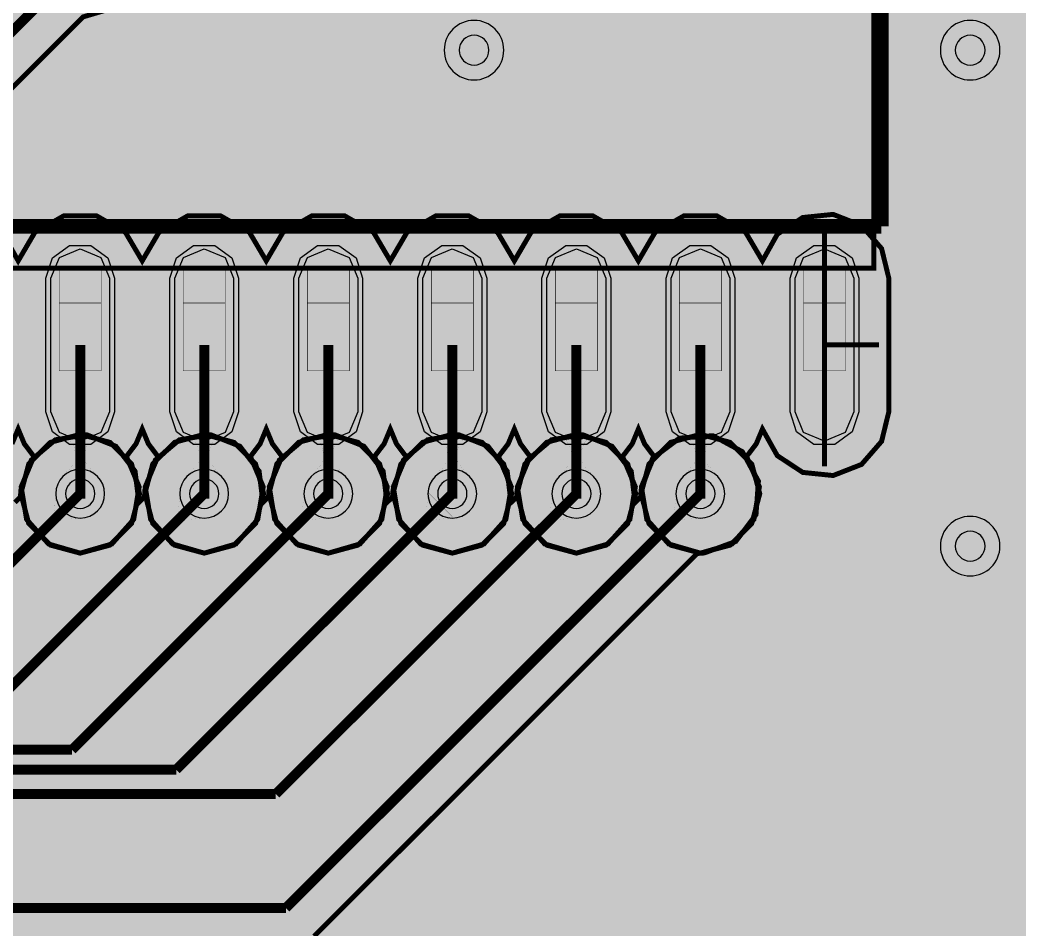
# Model space of a CAD drawing. Header units: millimetres. Extents: x 0 to 100, y -100 to 0.
# Drawn here: x 66.78 to 77.01, y -90.59 to -81.28 of the extents above; entities that cross this region are included whole.
import ezdxf

# ---------------------------------------------------------------- set-up
doc = ezdxf.new("R2010")
doc.units = ezdxf.units.MM
doc.header["$MEASUREMENT"] = 0
for name, color, linetype, true_color in [('Bottom-Layer', 7, 'Continuous', 0x0000ff), ('Component-Shape-Layer', 7, 'Continuous', 0x00cccc), ('Hole-Layer', 7, 'Continuous', 0x222222), ('Inner1', 7, 'Continuous', 0x999966), ('Inner2', 7, 'Continuous', 0x008000), ('Multi-Layer', 7, 'Continuous', 0xc0c0c0), ('Pin-Floating-Layer', 7, 'Continuous', 0xff99ff), ('Pin-Soldering-Layer', 7, 'Continuous', 0xcc9999), ('Top-Layer', 7, 'Continuous', 0xff0000), ('Top-Paste-Mask-Layer', 7, 'Continuous', 0x808080), ('Top-Silkscreen-Layer', 7, 'Continuous', 0xffcc00), ('Top-Solder-Mask-Layer', 7, 'Continuous', 0x800080)]:
    doc.layers.add(name, color=color, linetype=linetype, true_color=true_color)

msp = doc.modelspace()

# ---------------------------------------------------------------- hatches: boundary and pattern name
at = {"layer": 'Bottom-Layer'}
for points in [[(99.642, -0.358), (99.642, -99.642), (0.358, -99.642), (0.358, -0.358)], [(66.785, -86.128), (66.866, -86.433), (67.089, -86.655), (67.393, -86.737), (67.697, -86.655), (67.919, -86.433), (68.001, -86.128), (67.919, -85.824), (67.697, -85.602), (67.393, -85.52), (67.089, -85.602), (66.866, -85.824)], [(68.055, -86.128), (68.136, -86.433), (68.359, -86.655), (68.663, -86.737), (68.967, -86.655), (69.189, -86.433), (69.271, -86.128), (69.189, -85.824), (68.967, -85.602), (68.663, -85.52), (68.359, -85.602), (68.136, -85.824)], [(69.325, -86.128), (69.406, -86.433), (69.629, -86.655), (69.933, -86.737), (70.237, -86.655), (70.459, -86.433), (70.541, -86.128), (70.459, -85.824), (70.237, -85.602), (69.933, -85.52), (69.629, -85.602), (69.406, -85.824)], [(70.595, -86.128), (70.676, -86.433), (70.899, -86.655), (71.203, -86.737), (71.507, -86.655), (71.729, -86.433), (71.811, -86.128), (71.729, -85.824), (71.507, -85.602), (71.203, -85.52), (70.899, -85.602), (70.676, -85.824)], [(71.865, -86.128), (71.946, -86.433), (72.169, -86.655), (72.473, -86.737), (72.777, -86.655), (72.999, -86.433), (73.081, -86.128), (72.999, -85.824), (72.777, -85.602), (72.473, -85.52), (72.169, -85.602), (71.946, -85.824)], [(73.135, -86.128), (73.216, -86.433), (73.439, -86.655), (73.743, -86.737), (74.047, -86.655), (74.269, -86.433), (74.351, -86.128), (74.269, -85.824), (74.047, -85.602), (73.743, -85.52), (73.439, -85.602), (73.216, -85.824)]]:
    msp.add_hatch(color=256, dxfattribs=at).paths.add_polyline_path(points)
at = {"layer": 'Inner1'}
for points in [[(99.642, -0.358), (99.642, -99.642), (0.358, -99.642), (0.358, -0.358)], [(47.491, -85.769), (47.237, -85.724), (47.006, -85.839), (43.108, -89.738), (42.923, -89.745), (42.745, -89.796), (51.413, -81.128), (51.49, -81.089), (51.556, -81.035), (51.601, -80.991), (52.042, -80.991), (52.299, -81.19), (52.62, -81.242), (52.927, -81.136), (53.147, -80.897), (53.227, -80.582), (53.147, -80.266), (52.927, -80.027), (52.62, -79.921), (52.299, -79.974), (52.042, -80.173), (51.431, -80.173), (51.275, -80.204), (51.142, -80.292), (51.12, -80.314), (51.044, -80.353), (50.978, -80.407), (44.48, -86.905), (44.49, -86.852), (44.494, -86.799), (44.494, -86.585), (44.542, -86.529), (44.686, -86.218), (44.639, -85.877), (44.414, -85.617), (44.085, -85.52), (43.755, -85.617), (43.531, -85.877), (43.483, -86.218), (43.627, -86.529), (43.676, -86.585), (43.676, -86.63), (40.568, -89.738), (40.512, -89.735), (40.456, -89.736), (43.104, -87.088), (43.193, -86.956), (43.224, -86.799), (43.224, -86.585), (43.272, -86.529), (43.416, -86.218), (43.369, -85.877), (43.144, -85.617), (42.815, -85.52), (42.485, -85.617), (42.261, -85.877), (42.213, -86.218), (42.357, -86.529), (42.406, -86.585), (42.406, -86.63), (39.298, -89.738), (38.982, -89.778), (38.71, -89.943), (38.529, -90.205), (38.47, -90.518), (38.544, -90.828), (29.453, -90.828), (25.356, -86.73), (25.656, -86.699), (25.904, -86.528), (26.04, -86.259), (26.029, -85.958), (25.876, -85.698), (25.616, -85.545), (25.315, -85.535), (25.046, -85.67), (24.875, -85.919), (24.844, -86.218), (24.788, -86.162), (24.782, -86.089), (24.676, -85.784), (24.429, -85.576), (24.111, -85.524), (23.81, -85.642), (23.613, -85.898), (23.574, -86.218), (23.518, -86.162), (23.512, -86.089), (23.406, -85.784), (23.159, -85.576), (22.841, -85.524), (22.54, -85.642), (22.343, -85.898), (22.304, -86.218), (22.248, -86.162), (22.242, -86.089), (22.165, -85.83), (21.984, -85.63), (21.734, -85.528), (21.464, -85.545), (21.228, -85.677), (21.073, -85.898), (20.909, -85.733), (20.909, -83.157), (22.826, -81.24), (23.148, -81.199), (23.412, -81.009), (23.555, -80.717), (23.541, -80.392), (23.375, -80.113), (23.095, -79.946), (22.77, -79.932), (22.478, -80.075), (22.288, -80.339), (22.247, -80.662), (20.211, -82.698), (20.122, -82.831), (20.091, -82.987), (20.091, -85.93), (20.151, -86.142), (20.312, -86.293), (27.526, -93.507), (27.659, -93.596), (27.815, -93.627), (44.111, -93.627), (44.267, -93.596), (44.4, -93.507), (44.677, -93.23), (44.748, -93.24), (44.794, -93.248), (45.094, -93.25), (45.372, -93.137), (45.585, -92.925), (45.86, -93.174), (46.22, -93.264), (46.579, -93.174), (46.855, -92.925), (47.13, -93.174), (47.49, -93.264), (47.849, -93.174), (48.125, -92.925), (48.4, -93.174), (48.76, -93.264), (49.119, -93.174), (49.395, -92.925), (49.67, -93.174), (50.03, -93.264), (50.389, -93.174), (50.665, -92.925), (50.94, -93.174), (51.3, -93.264), (51.659, -93.174), (51.935, -92.925), (52.21, -93.174), (52.57, -93.264), (52.929, -93.174), (53.205, -92.925), (53.48, -93.174), (53.84, -93.264), (54.199, -93.174), (54.475, -92.925), (54.75, -93.174), (55.11, -93.264), (55.469, -93.174), (55.745, -92.925), (56.02, -93.174), (56.38, -93.264), (56.739, -93.174), (57.015, -92.925), (57.29, -93.174), (57.65, -93.264), (58.009, -93.174), (58.285, -92.925), (58.56, -93.174), (58.92, -93.264), (59.279, -93.174), (59.555, -92.925), (59.83, -93.174), (60.19, -93.264), (60.549, -93.174), (60.825, -92.925), (61.113, -93.181), (61.49, -93.263), (61.859, -93.151), (62.127, -92.873), (62.224, -92.499), (62.127, -92.126), (61.859, -91.848), (61.49, -91.736), (61.113, -91.818), (60.825, -92.074), (60.549, -91.825), (60.19, -91.735), (59.83, -91.825), (59.555, -92.074), (59.279, -91.825), (58.92, -91.735), (58.56, -91.825), (58.285, -92.074), (58.009, -91.825), (57.65, -91.735), (57.29, -91.825), (57.015, -92.074), (56.739, -91.825), (56.38, -91.735), (56.02, -91.825), (55.745, -92.074), (55.469, -91.825), (55.11, -91.735), (54.75, -91.825), (54.475, -92.074), (54.199, -91.825), (53.84, -91.735), (53.48, -91.825), (53.205, -92.074), (52.929, -91.825), (52.57, -91.735), (52.21, -91.825), (51.935, -92.074), (51.659, -91.825), (51.3, -91.735), (50.94, -91.825), (50.665, -92.074), (50.389, -91.825), (50.03, -91.735), (49.67, -91.825), (49.395, -92.074), (49.211, -91.882), (48.973, -91.765), (48.709, -91.737), (48.229, -91.257), (48.53, -91.148), (48.76, -90.925), (49.035, -91.174), (49.395, -91.264), (49.754, -91.174), (50.03, -90.925), (50.305, -91.174), (50.665, -91.264), (51.024, -91.174), (51.3, -90.925), (51.575, -91.174), (51.935, -91.264), (52.294, -91.174), (52.57, -90.925), (52.845, -91.174), (53.205, -91.264), (53.564, -91.174), (53.84, -90.925), (54.115, -91.174), (54.475, -91.264), (54.834, -91.174), (55.11, -90.925), (55.385, -91.174), (55.745, -91.264), (56.104, -91.174), (56.38, -90.925), (56.655, -91.174), (57.015, -91.264), (57.374, -91.174), (57.65, -90.925), (57.925, -91.174), (58.285, -91.264), (58.644, -91.174), (58.92, -90.925), (59.195, -91.174), (59.555, -91.264), (59.914, -91.174), (60.19, -90.925), (60.474, -91.179), (60.845, -91.264), (61.211, -91.159), (61.481, -90.891), (61.517, -90.833), (61.556, -90.782), (69.499, -90.782), (69.655, -90.75), (69.788, -90.662), (73.709, -86.741), (73.783, -86.735), (74.105, -86.617), (74.312, -86.343), (74.337, -86), (74.173, -85.698), (73.871, -85.534), (73.529, -85.559), (73.254, -85.766), (73.136, -86.089), (73.131, -86.162), (73.074, -86.218), (73.035, -85.898), (72.838, -85.642), (72.538, -85.524), (72.219, -85.576), (71.972, -85.784), (71.866, -86.089), (71.861, -86.162), (71.804, -86.218), (71.765, -85.898), (71.568, -85.642), (71.268, -85.524), (70.949, -85.576), (70.702, -85.784), (70.596, -86.089), (70.591, -86.162), (70.534, -86.218), (70.495, -85.898), (70.298, -85.642), (69.998, -85.524), (69.679, -85.576), (69.432, -85.784), (69.326, -86.089), (69.321, -86.162), (69.264, -86.218), (69.225, -85.898), (69.028, -85.642), (68.728, -85.524), (68.409, -85.576), (68.162, -85.784), (68.056, -86.089), (68.051, -86.162), (67.994, -86.218), (67.955, -85.898), (67.758, -85.642), (67.458, -85.524), (67.139, -85.576), (66.892, -85.784), (66.786, -86.089), (66.781, -86.162), (66.724, -86.218), (66.685, -85.898), (66.488, -85.642), (66.188, -85.524), (65.869, -85.576), (65.622, -85.784), (65.516, -86.089), (65.511, -86.162), (63.943, -87.73), (60.937, -87.73), (67.423, -81.244), (67.728, -81.154), (67.956, -80.931), (68.054, -80.628), (67.999, -80.314), (67.805, -80.062), (67.515, -79.93), (67.197, -79.948), (66.924, -80.112), (66.759, -80.385), (66.741, -80.703), (66.749, -80.761), (59.984, -87.526), (58.095, -87.526), (58.88, -86.741), (58.954, -86.735), (59.276, -86.617), (59.483, -86.343), (59.508, -86), (59.344, -85.698), (59.042, -85.534), (58.7, -85.559), (58.425, -85.766), (58.307, -86.089), (58.302, -86.162), (58.245, -86.218), (58.206, -85.898), (58.009, -85.642), (57.709, -85.524), (57.39, -85.576), (57.143, -85.784), (57.037, -86.089), (57.032, -86.162), (56.975, -86.218), (56.936, -85.898), (56.739, -85.642), (56.439, -85.524), (56.12, -85.576), (55.873, -85.784), (55.767, -86.089), (55.762, -86.162), (55.705, -86.218), (55.666, -85.898), (55.469, -85.642), (55.169, -85.524), (54.85, -85.576), (54.603, -85.784), (54.497, -86.089), (54.492, -86.162), (54.435, -86.218), (54.396, -85.898), (54.199, -85.642), (53.899, -85.524), (53.58, -85.576), (53.333, -85.784), (53.227, -86.089), (53.222, -86.162), (53.165, -86.218), (53.126, -85.898), (52.929, -85.642), (52.629, -85.524), (52.31, -85.576), (52.063, -85.784), (51.957, -86.089), (51.952, -86.162), (51.941, -86.172), (51.9, -86.172), (51.864, -85.919), (51.727, -85.702), (51.514, -85.561), (51.261, -85.521), (51.014, -85.589), (50.816, -85.752), (50.801, -85.769)]]:
    msp.add_hatch(color=256, dxfattribs=at).paths.add_polyline_path(points)
at = {"layer": 'Inner2'}
for points in [[(99.642, -0.358), (99.642, -99.642), (0.358, -99.642), (0.358, -0.358)], [(66.785, -86.128), (66.866, -86.433), (67.089, -86.655), (67.393, -86.737), (67.697, -86.655), (67.919, -86.433), (68.001, -86.128), (67.919, -85.824), (67.697, -85.602), (67.393, -85.52), (67.089, -85.602), (66.866, -85.824)], [(68.055, -86.128), (68.136, -86.433), (68.359, -86.655), (68.663, -86.737), (68.967, -86.655), (69.189, -86.433), (69.271, -86.128), (69.189, -85.824), (68.967, -85.602), (68.663, -85.52), (68.359, -85.602), (68.136, -85.824)], [(69.325, -86.128), (69.406, -86.433), (69.629, -86.655), (69.933, -86.737), (70.237, -86.655), (70.459, -86.433), (70.541, -86.128), (70.459, -85.824), (70.237, -85.602), (69.933, -85.52), (69.629, -85.602), (69.406, -85.824)], [(70.595, -86.128), (70.676, -86.433), (70.899, -86.655), (71.203, -86.737), (71.507, -86.655), (71.729, -86.433), (71.811, -86.128), (71.729, -85.824), (71.507, -85.602), (71.203, -85.52), (70.899, -85.602), (70.676, -85.824)], [(71.865, -86.128), (71.946, -86.433), (72.169, -86.655), (72.473, -86.737), (72.777, -86.655), (72.999, -86.433), (73.081, -86.128), (72.999, -85.824), (72.777, -85.602), (72.473, -85.52), (72.169, -85.602), (71.946, -85.824)], [(73.135, -86.128), (73.216, -86.433), (73.439, -86.655), (73.743, -86.737), (74.047, -86.655), (74.269, -86.433), (74.351, -86.128), (74.269, -85.824), (74.047, -85.602), (73.743, -85.52), (73.439, -85.602), (73.216, -85.824)]]:
    msp.add_hatch(color=256, dxfattribs=at).paths.add_polyline_path(points)
at = {"layer": 'Pin-Floating-Layer'}
for points in [[(67.178, -84.179), (67.178, -83.809), (67.608, -83.809), (67.608, -84.179)], [(67.178, -84.179), (67.178, -83.809), (67.608, -83.809), (67.608, -84.179)], [(68.448, -84.179), (68.448, -83.809), (68.878, -83.809), (68.878, -84.179)], [(68.448, -84.179), (68.448, -83.809), (68.878, -83.809), (68.878, -84.179)], [(69.718, -84.179), (69.718, -83.809), (70.148, -83.809), (70.148, -84.179)], [(69.718, -84.179), (69.718, -83.809), (70.148, -83.809), (70.148, -84.179)], [(70.988, -84.179), (70.988, -83.809), (71.418, -83.809), (71.418, -84.179)], [(70.988, -84.179), (70.988, -83.809), (71.418, -83.809), (71.418, -84.179)], [(72.258, -84.179), (72.258, -83.809), (72.688, -83.809), (72.688, -84.179)], [(72.258, -84.179), (72.258, -83.809), (72.688, -83.809), (72.688, -84.179)], [(73.528, -84.179), (73.528, -83.809), (73.958, -83.809), (73.958, -84.179)], [(73.528, -84.179), (73.528, -83.809), (73.958, -83.809), (73.958, -84.179)], [(74.798, -84.179), (74.798, -83.809), (75.228, -83.809), (75.228, -84.179)], [(74.798, -84.179), (74.798, -83.809), (75.228, -83.809), (75.228, -84.179)]]:
    msp.add_hatch(color=256, dxfattribs=at).paths.add_polyline_path(points)
at = {"layer": 'Pin-Soldering-Layer'}
for points in [[(67.178, -84.869), (67.178, -84.169), (67.608, -84.169), (67.608, -84.869)], [(67.178, -84.869), (67.178, -84.169), (67.608, -84.169), (67.608, -84.869)], [(68.448, -84.869), (68.448, -84.169), (68.878, -84.169), (68.878, -84.869)], [(68.448, -84.869), (68.448, -84.169), (68.878, -84.169), (68.878, -84.869)], [(69.718, -84.869), (69.718, -84.169), (70.148, -84.169), (70.148, -84.869)], [(69.718, -84.869), (69.718, -84.169), (70.148, -84.169), (70.148, -84.869)], [(70.988, -84.869), (70.988, -84.169), (71.418, -84.169), (71.418, -84.869)], [(70.988, -84.869), (70.988, -84.169), (71.418, -84.169), (71.418, -84.869)], [(72.258, -84.869), (72.258, -84.169), (72.688, -84.169), (72.688, -84.869)], [(72.258, -84.869), (72.258, -84.169), (72.688, -84.169), (72.688, -84.869)], [(73.528, -84.869), (73.528, -84.169), (73.958, -84.169), (73.958, -84.869)], [(73.528, -84.869), (73.528, -84.169), (73.958, -84.169), (73.958, -84.869)], [(74.798, -84.869), (74.798, -84.169), (75.228, -84.169), (75.228, -84.869)], [(74.798, -84.869), (74.798, -84.169), (75.228, -84.169), (75.228, -84.869)]]:
    msp.add_hatch(color=256, dxfattribs=at).paths.add_polyline_path(points)
at = {"layer": 'Top-Layer'}
for points in [[(99.642, -0.358), (99.642, -99.642), (0.358, -99.642), (0.358, -0.358)], [(73.108, -83.743), (72.936, -83.451), (72.642, -83.283), (72.303, -83.283), (72.009, -83.451), (71.838, -83.743), (71.666, -83.451), (71.372, -83.283), (71.033, -83.283), (70.739, -83.451), (70.568, -83.743), (70.396, -83.451), (70.102, -83.283), (69.763, -83.283), (69.469, -83.451), (69.298, -83.743), (69.126, -83.451), (68.832, -83.283), (68.493, -83.283), (68.199, -83.451), (68.028, -83.743), (67.856, -83.451), (67.562, -83.283), (67.223, -83.283), (66.929, -83.451), (66.758, -83.743), (66.605, -83.471), (66.344, -83.299), (66.033, -83.267), (65.743, -83.381), (65.538, -83.617), (65.464, -83.92), (65.464, -85.289), (65.512, -85.536), (65.649, -85.747), (65.519, -86.058), (65.574, -86.391), (65.799, -86.643), (66.123, -86.737), (66.447, -86.643), (66.671, -86.391), (66.727, -86.058), (66.596, -85.747), (66.695, -85.617), (66.758, -85.466), (66.821, -85.617), (66.919, -85.747), (66.789, -86.058), (66.844, -86.391), (67.069, -86.643), (67.393, -86.737), (67.717, -86.643), (67.941, -86.391), (67.997, -86.058), (67.866, -85.747), (67.965, -85.617), (68.028, -85.466), (68.091, -85.617), (68.189, -85.747), (68.059, -86.058), (68.114, -86.391), (68.339, -86.643), (68.663, -86.737), (68.987, -86.643), (69.211, -86.391), (69.267, -86.058), (69.136, -85.747), (69.235, -85.617), (69.298, -85.466), (69.361, -85.617), (69.459, -85.747), (69.329, -86.058), (69.384, -86.391), (69.609, -86.643), (69.933, -86.737), (70.257, -86.643), (70.481, -86.391), (70.537, -86.058), (70.406, -85.747), (70.505, -85.617), (70.568, -85.466), (70.631, -85.617), (70.729, -85.747), (70.599, -86.058), (70.654, -86.391), (70.879, -86.643), (71.203, -86.737), (71.527, -86.643), (71.751, -86.391), (71.807, -86.058), (71.676, -85.747), (71.775, -85.617), (71.838, -85.466), (71.901, -85.617), (71.999, -85.747), (71.869, -86.058), (71.924, -86.391), (72.149, -86.643), (72.473, -86.737), (72.797, -86.643), (73.021, -86.391), (73.077, -86.058), (72.946, -85.747), (73.045, -85.617), (73.108, -85.466), (73.171, -85.617), (73.269, -85.747), (73.139, -86.058), (73.194, -86.391), (73.419, -86.643), (73.743, -86.737), (74.067, -86.643), (74.291, -86.391), (74.347, -86.058), (74.216, -85.747), (74.315, -85.617), (74.378, -85.466), (74.53, -85.738), (74.791, -85.91), (75.102, -85.942), (75.393, -85.828), (75.598, -85.592), (75.672, -85.289), (75.672, -83.92), (75.598, -83.617), (75.393, -83.381), (75.102, -83.267), (74.791, -83.299), (74.53, -83.471), (74.378, -83.743), (74.206, -83.451), (73.912, -83.283), (73.573, -83.283), (73.279, -83.451)], [(67.694, -85.289), (67.606, -85.502), (67.393, -85.59), (67.18, -85.502), (67.092, -85.289), (67.092, -83.92), (67.18, -83.707), (67.393, -83.619), (67.606, -83.707), (67.694, -83.92)], [(68.964, -85.289), (68.876, -85.502), (68.663, -85.59), (68.45, -85.502), (68.362, -85.289), (68.362, -83.92), (68.45, -83.707), (68.663, -83.619), (68.876, -83.707), (68.964, -83.92)], [(70.234, -85.289), (70.146, -85.502), (69.933, -85.59), (69.72, -85.502), (69.632, -85.289), (69.632, -83.92), (69.72, -83.707), (69.933, -83.619), (70.146, -83.707), (70.234, -83.92)], [(71.504, -85.289), (71.416, -85.502), (71.203, -85.59), (70.99, -85.502), (70.902, -85.289), (70.902, -83.92), (70.99, -83.707), (71.203, -83.619), (71.416, -83.707), (71.504, -83.92)], [(72.774, -85.289), (72.686, -85.502), (72.473, -85.59), (72.26, -85.502), (72.172, -85.289), (72.172, -83.92), (72.26, -83.707), (72.473, -83.619), (72.686, -83.707), (72.774, -83.92)], [(74.044, -85.289), (73.956, -85.502), (73.743, -85.59), (73.53, -85.502), (73.442, -85.289), (73.442, -83.92), (73.53, -83.707), (73.743, -83.619), (73.956, -83.707), (74.044, -83.92)], [(75.314, -85.289), (75.226, -85.502), (75.013, -85.59), (74.8, -85.502), (74.712, -85.289), (74.712, -83.92), (74.8, -83.707), (75.013, -83.619), (75.226, -83.707), (75.314, -83.92)]]:
    msp.add_hatch(color=256, dxfattribs=at).paths.add_polyline_path(points)
at = {"layer": 'Top-Paste-Mask-Layer'}
for points in [[(67.694, -85.289), (67.606, -85.502), (67.393, -85.59), (67.18, -85.502), (67.092, -85.289), (67.092, -83.92), (67.18, -83.707), (67.393, -83.619), (67.606, -83.707), (67.694, -83.92)], [(68.964, -85.289), (68.876, -85.502), (68.663, -85.59), (68.45, -85.502), (68.362, -85.289), (68.362, -83.92), (68.45, -83.707), (68.663, -83.619), (68.876, -83.707), (68.964, -83.92)], [(70.234, -85.289), (70.146, -85.502), (69.933, -85.59), (69.72, -85.502), (69.632, -85.289), (69.632, -83.92), (69.72, -83.707), (69.933, -83.619), (70.146, -83.707), (70.234, -83.92)], [(71.504, -85.289), (71.416, -85.502), (71.203, -85.59), (70.99, -85.502), (70.902, -85.289), (70.902, -83.92), (70.99, -83.707), (71.203, -83.619), (71.416, -83.707), (71.504, -83.92)], [(72.774, -85.289), (72.686, -85.502), (72.473, -85.59), (72.26, -85.502), (72.172, -85.289), (72.172, -83.92), (72.26, -83.707), (72.473, -83.619), (72.686, -83.707), (72.774, -83.92)], [(74.044, -85.289), (73.956, -85.502), (73.743, -85.59), (73.53, -85.502), (73.442, -85.289), (73.442, -83.92), (73.53, -83.707), (73.743, -83.619), (73.956, -83.707), (74.044, -83.92)], [(75.314, -85.289), (75.226, -85.502), (75.013, -85.59), (74.8, -85.502), (74.712, -85.289), (74.712, -83.92), (74.8, -83.707), (75.013, -83.619), (75.226, -83.707), (75.314, -83.92)]]:
    msp.add_hatch(color=256, dxfattribs=at).paths.add_polyline_path(points)
at = {"layer": 'Top-Solder-Mask-Layer'}
for points in [[(67.745, -85.289), (67.677, -85.496), (67.501, -85.624), (67.284, -85.624), (67.108, -85.496), (67.041, -85.289), (67.041, -83.92), (67.108, -83.713), (67.284, -83.585), (67.501, -83.585), (67.677, -83.713), (67.745, -83.92)], [(69.015, -85.289), (68.947, -85.496), (68.771, -85.624), (68.554, -85.624), (68.378, -85.496), (68.311, -85.289), (68.311, -83.92), (68.378, -83.713), (68.554, -83.585), (68.771, -83.585), (68.947, -83.713), (69.015, -83.92)], [(70.285, -85.289), (70.217, -85.496), (70.041, -85.624), (69.824, -85.624), (69.648, -85.496), (69.581, -85.289), (69.581, -83.92), (69.648, -83.713), (69.824, -83.585), (70.041, -83.585), (70.217, -83.713), (70.285, -83.92)], [(71.555, -85.289), (71.487, -85.496), (71.311, -85.624), (71.094, -85.624), (70.918, -85.496), (70.851, -85.289), (70.851, -83.92), (70.918, -83.713), (71.094, -83.585), (71.311, -83.585), (71.487, -83.713), (71.555, -83.92)], [(72.825, -85.289), (72.757, -85.496), (72.581, -85.624), (72.364, -85.624), (72.188, -85.496), (72.121, -85.289), (72.121, -83.92), (72.188, -83.713), (72.364, -83.585), (72.581, -83.585), (72.757, -83.713), (72.825, -83.92)], [(74.095, -85.289), (74.027, -85.496), (73.851, -85.624), (73.634, -85.624), (73.458, -85.496), (73.391, -85.289), (73.391, -83.92), (73.458, -83.713), (73.634, -83.585), (73.851, -83.585), (74.027, -83.713), (74.095, -83.92)], [(75.365, -85.289), (75.297, -85.496), (75.121, -85.624), (74.904, -85.624), (74.728, -85.496), (74.661, -85.289), (74.661, -83.92), (74.728, -83.713), (74.904, -83.585), (75.121, -83.585), (75.297, -83.713), (75.365, -83.92)]]:
    msp.add_hatch(color=256, dxfattribs=at).paths.add_polyline_path(points)

# ---------------------------------------------------------------- linework, layer by layer
at = {"layer": 'Bottom-Layer', "const_width": 0.0508}
for points in [[(66.785, -86.128), (66.866, -86.433), (67.089, -86.655), (67.393, -86.737), (67.697, -86.655), (67.919, -86.433), (68.001, -86.128), (67.919, -85.824), (67.697, -85.602), (67.393, -85.52), (67.089, -85.602), (66.866, -85.824)], [(68.055, -86.128), (68.136, -86.433), (68.359, -86.655), (68.663, -86.737), (68.967, -86.655), (69.189, -86.433), (69.271, -86.128), (69.189, -85.824), (68.967, -85.602), (68.663, -85.52), (68.359, -85.602), (68.136, -85.824)], [(69.325, -86.128), (69.406, -86.433), (69.629, -86.655), (69.933, -86.737), (70.237, -86.655), (70.459, -86.433), (70.541, -86.128), (70.459, -85.824), (70.237, -85.602), (69.933, -85.52), (69.629, -85.602), (69.406, -85.824)], [(70.595, -86.128), (70.676, -86.433), (70.899, -86.655), (71.203, -86.737), (71.507, -86.655), (71.729, -86.433), (71.811, -86.128), (71.729, -85.824), (71.507, -85.602), (71.203, -85.52), (70.899, -85.602), (70.676, -85.824)], [(71.865, -86.128), (71.946, -86.433), (72.169, -86.655), (72.473, -86.737), (72.777, -86.655), (72.999, -86.433), (73.081, -86.128), (72.999, -85.824), (72.777, -85.602), (72.473, -85.52), (72.169, -85.602), (71.946, -85.824)], [(73.135, -86.128), (73.216, -86.433), (73.439, -86.655), (73.743, -86.737), (74.047, -86.655), (74.269, -86.433), (74.351, -86.128), (74.269, -85.824), (74.047, -85.602), (73.743, -85.52), (73.439, -85.602), (73.216, -85.824)]]:
    msp.add_lwpolyline(points, close=True, dxfattribs=at)
at = {"layer": 'Component-Shape-Layer', "const_width": 0.0508}
msp.add_lwpolyline([(65.618, -83.819), (65.618, -79.919), (75.518, -79.919), (75.518, -83.819)], close=True, dxfattribs=at)
msp.add_lwpolyline([(65.618, -83.819), (65.618, -79.919), (75.518, -79.919), (75.518, -83.819)], close=True, dxfattribs=at)
at = {"layer": 'Hole-Layer'}
for points in [[(71.273, -81.585, 1), (71.578, -81.585, 1)], [(76.353, -81.585, 1), (76.658, -81.585, 1)], [(67.243, -86.128, 1), (67.543, -86.128, 1)], [(68.513, -86.128, 1), (68.813, -86.128, 1)], [(69.783, -86.128, 1), (70.083, -86.128, 1)], [(71.053, -86.128, 1), (71.353, -86.128, 1)], [(72.323, -86.128, 1), (72.623, -86.128, 1)], [(73.593, -86.128, 1), (73.893, -86.128, 1)], [(76.353, -86.665, 1), (76.658, -86.665, 1)]]:
    msp.add_lwpolyline(points, format="xyb", close=True, dxfattribs=at)
at = {"layer": 'Inner1'}
for points, const_width in [([(60.937, -87.73), (67.423, -81.244), (67.728, -81.154), (67.956, -80.931), (68.054, -80.628), (67.999, -80.314), (67.805, -80.062), (67.515, -79.93), (67.197, -79.948), (66.924, -80.112), (66.759, -80.385), (66.741, -80.703)], 0.0508), ([(67.393, -80.696), (60.154, -87.935)], 0.102), ([(69.788, -90.662), (73.709, -86.741), (73.783, -86.735), (74.105, -86.617), (74.312, -86.343), (74.337, -86), (74.173, -85.698), (73.871, -85.534), (73.529, -85.559), (73.254, -85.766), (73.136, -86.089), (73.131, -86.162), (73.074, -86.218), (73.035, -85.898), (72.838, -85.642), (72.538, -85.524), (72.219, -85.576), (71.972, -85.784), (71.866, -86.089), (71.861, -86.162), (71.804, -86.218), (71.765, -85.898), (71.568, -85.642), (71.268, -85.524), (70.949, -85.576), (70.702, -85.784), (70.596, -86.089), (70.591, -86.162), (70.534, -86.218), (70.495, -85.898), (70.298, -85.642), (69.998, -85.524), (69.679, -85.576), (69.432, -85.784), (69.326, -86.089), (69.321, -86.162), (69.264, -86.218), (69.225, -85.898), (69.028, -85.642), (68.728, -85.524), (68.409, -85.576), (68.162, -85.784), (68.056, -86.089), (68.051, -86.162), (67.994, -86.218), (67.955, -85.898), (67.758, -85.642), (67.458, -85.524), (67.139, -85.576), (66.892, -85.784), (66.786, -86.089), (66.781, -86.162), (66.724, -86.218)], 0.0508), ([(67.393, -86.128), (65.178, -88.343)], 0.102), ([(68.663, -86.128), (66.244, -88.547)], 0.102), ([(69.933, -86.128), (67.31, -88.751)], 0.102), ([(71.203, -86.128), (68.376, -88.955)], 0.102), ([(72.473, -86.128), (69.396, -89.205)], 0.102), ([(73.743, -86.128), (69.499, -90.372)], 0.102), ([(67.31, -88.751), (58.643, -88.751)], 0.102), ([(68.376, -88.955), (59.709, -88.955)], 0.102), ([(69.396, -89.205), (60.729, -89.205)], 0.102), ([(69.499, -90.372), (60.831, -90.372)], 0.102)]:
    msp.add_lwpolyline(points, dxfattribs=dict(at, const_width=const_width))
at = {"layer": 'Inner1', "const_width": 0.000254}
for points in [[(67.188, -86.405), (67.116, -86.333), (67.126, -86.307), (67.133, -86.256), (67.143, -86.113), (67.408, -86.378), (67.265, -86.388), (67.215, -86.395)], [(68.458, -86.405), (68.386, -86.333), (68.396, -86.307), (68.403, -86.256), (68.413, -86.113), (68.678, -86.378), (68.535, -86.388), (68.485, -86.395)], [(69.728, -86.405), (69.656, -86.333), (69.666, -86.307), (69.673, -86.256), (69.683, -86.113), (69.948, -86.378), (69.805, -86.388), (69.755, -86.395)], [(70.998, -86.405), (70.926, -86.333), (70.936, -86.307), (70.943, -86.256), (70.953, -86.113), (71.218, -86.378), (71.075, -86.388), (71.025, -86.395)], [(72.268, -86.405), (72.196, -86.333), (72.206, -86.307), (72.213, -86.256), (72.223, -86.113), (72.488, -86.378), (72.345, -86.388), (72.295, -86.395)], [(73.538, -86.405), (73.466, -86.333), (73.476, -86.307), (73.483, -86.256), (73.493, -86.113), (73.758, -86.378), (73.615, -86.388), (73.565, -86.395)]]:
    msp.add_lwpolyline(points, close=True, dxfattribs=at)
at = {"layer": 'Inner2', "const_width": 0.0508}
for points in [[(66.785, -86.128), (66.866, -86.433), (67.089, -86.655), (67.393, -86.737), (67.697, -86.655), (67.919, -86.433), (68.001, -86.128), (67.919, -85.824), (67.697, -85.602), (67.393, -85.52), (67.089, -85.602), (66.866, -85.824)], [(68.055, -86.128), (68.136, -86.433), (68.359, -86.655), (68.663, -86.737), (68.967, -86.655), (69.189, -86.433), (69.271, -86.128), (69.189, -85.824), (68.967, -85.602), (68.663, -85.52), (68.359, -85.602), (68.136, -85.824)], [(69.325, -86.128), (69.406, -86.433), (69.629, -86.655), (69.933, -86.737), (70.237, -86.655), (70.459, -86.433), (70.541, -86.128), (70.459, -85.824), (70.237, -85.602), (69.933, -85.52), (69.629, -85.602), (69.406, -85.824)], [(70.595, -86.128), (70.676, -86.433), (70.899, -86.655), (71.203, -86.737), (71.507, -86.655), (71.729, -86.433), (71.811, -86.128), (71.729, -85.824), (71.507, -85.602), (71.203, -85.52), (70.899, -85.602), (70.676, -85.824)], [(71.865, -86.128), (71.946, -86.433), (72.169, -86.655), (72.473, -86.737), (72.777, -86.655), (72.999, -86.433), (73.081, -86.128), (72.999, -85.824), (72.777, -85.602), (72.473, -85.52), (72.169, -85.602), (71.946, -85.824)], [(73.135, -86.128), (73.216, -86.433), (73.439, -86.655), (73.743, -86.737), (74.047, -86.655), (74.269, -86.433), (74.351, -86.128), (74.269, -85.824), (74.047, -85.602), (73.743, -85.52), (73.439, -85.602), (73.216, -85.824)]]:
    msp.add_lwpolyline(points, close=True, dxfattribs=at)
at = {"layer": 'Multi-Layer'}
for points in [[(71.12, -81.585, 1), (71.73, -81.585), (71.73, -81.585, 1), (71.12, -81.585)], [(76.2, -81.585, 1), (76.81, -81.585), (76.81, -81.585, 1), (76.2, -81.585)], [(67.143, -86.128, 1), (67.643, -86.128), (67.643, -86.128, 1), (67.143, -86.128)], [(68.413, -86.128, 1), (68.913, -86.128), (68.913, -86.128, 1), (68.413, -86.128)], [(69.683, -86.128, 1), (70.183, -86.128), (70.183, -86.128, 1), (69.683, -86.128)], [(70.953, -86.128, 1), (71.453, -86.128), (71.453, -86.128, 1), (70.953, -86.128)], [(72.223, -86.128, 1), (72.723, -86.128), (72.723, -86.128, 1), (72.223, -86.128)], [(73.493, -86.128, 1), (73.993, -86.128), (73.993, -86.128, 1), (73.493, -86.128)], [(76.2, -86.665, 1), (76.81, -86.665), (76.81, -86.665, 1), (76.2, -86.665)]]:
    msp.add_lwpolyline(points, format="xyb", dxfattribs=at)
at = {"layer": 'Pin-Floating-Layer', "const_width": 0.00508}
for points in [[(67.178, -84.179), (67.178, -83.809), (67.608, -83.809), (67.608, -84.179)], [(67.178, -84.179), (67.178, -83.809), (67.608, -83.809), (67.608, -84.179)], [(68.448, -84.179), (68.448, -83.809), (68.878, -83.809), (68.878, -84.179)], [(68.448, -84.179), (68.448, -83.809), (68.878, -83.809), (68.878, -84.179)], [(69.718, -84.179), (69.718, -83.809), (70.148, -83.809), (70.148, -84.179)], [(69.718, -84.179), (69.718, -83.809), (70.148, -83.809), (70.148, -84.179)], [(70.988, -84.179), (70.988, -83.809), (71.418, -83.809), (71.418, -84.179)], [(70.988, -84.179), (70.988, -83.809), (71.418, -83.809), (71.418, -84.179)], [(72.258, -84.179), (72.258, -83.809), (72.688, -83.809), (72.688, -84.179)], [(72.258, -84.179), (72.258, -83.809), (72.688, -83.809), (72.688, -84.179)], [(73.528, -84.179), (73.528, -83.809), (73.958, -83.809), (73.958, -84.179)], [(73.528, -84.179), (73.528, -83.809), (73.958, -83.809), (73.958, -84.179)], [(74.798, -84.179), (74.798, -83.809), (75.228, -83.809), (75.228, -84.179)], [(74.798, -84.179), (74.798, -83.809), (75.228, -83.809), (75.228, -84.179)]]:
    msp.add_lwpolyline(points, close=True, dxfattribs=at)
at = {"layer": 'Pin-Soldering-Layer', "const_width": 0.00508}
for points in [[(67.178, -84.869), (67.178, -84.169), (67.608, -84.169), (67.608, -84.869)], [(67.178, -84.869), (67.178, -84.169), (67.608, -84.169), (67.608, -84.869)], [(68.448, -84.869), (68.448, -84.169), (68.878, -84.169), (68.878, -84.869)], [(68.448, -84.869), (68.448, -84.169), (68.878, -84.169), (68.878, -84.869)], [(69.718, -84.869), (69.718, -84.169), (70.148, -84.169), (70.148, -84.869)], [(69.718, -84.869), (69.718, -84.169), (70.148, -84.169), (70.148, -84.869)], [(70.988, -84.869), (70.988, -84.169), (71.418, -84.169), (71.418, -84.869)], [(70.988, -84.869), (70.988, -84.169), (71.418, -84.169), (71.418, -84.869)], [(72.258, -84.869), (72.258, -84.169), (72.688, -84.169), (72.688, -84.869)], [(72.258, -84.869), (72.258, -84.169), (72.688, -84.169), (72.688, -84.869)], [(73.528, -84.869), (73.528, -84.169), (73.958, -84.169), (73.958, -84.869)], [(73.528, -84.869), (73.528, -84.169), (73.958, -84.169), (73.958, -84.869)], [(74.798, -84.869), (74.798, -84.169), (75.228, -84.169), (75.228, -84.869)], [(74.798, -84.869), (74.798, -84.169), (75.228, -84.169), (75.228, -84.869)]]:
    msp.add_lwpolyline(points, close=True, dxfattribs=at)
at = {"layer": 'Top-Layer'}
for points, const_width in [([(66.695, -85.617), (66.758, -85.466), (66.821, -85.617), (66.919, -85.747), (66.789, -86.058), (66.844, -86.391), (67.069, -86.643), (67.393, -86.737), (67.717, -86.643), (67.941, -86.391), (67.997, -86.058), (67.866, -85.747), (67.965, -85.617), (68.028, -85.466), (68.091, -85.617), (68.189, -85.747), (68.059, -86.058), (68.114, -86.391), (68.339, -86.643), (68.663, -86.737), (68.987, -86.643), (69.211, -86.391), (69.267, -86.058), (69.136, -85.747), (69.235, -85.617), (69.298, -85.466), (69.361, -85.617), (69.459, -85.747), (69.329, -86.058), (69.384, -86.391), (69.609, -86.643), (69.933, -86.737), (70.257, -86.643), (70.481, -86.391), (70.537, -86.058), (70.406, -85.747), (70.505, -85.617), (70.568, -85.466), (70.631, -85.617), (70.729, -85.747), (70.599, -86.058), (70.654, -86.391), (70.879, -86.643), (71.203, -86.737), (71.527, -86.643), (71.751, -86.391), (71.807, -86.058), (71.676, -85.747), (71.775, -85.617), (71.838, -85.466), (71.901, -85.617), (71.999, -85.747), (71.869, -86.058), (71.924, -86.391), (72.149, -86.643), (72.473, -86.737), (72.797, -86.643), (73.021, -86.391), (73.077, -86.058), (72.946, -85.747), (73.045, -85.617), (73.108, -85.466), (73.171, -85.617), (73.269, -85.747), (73.139, -86.058), (73.194, -86.391), (73.419, -86.643), (73.743, -86.737), (74.067, -86.643), (74.291, -86.391), (74.347, -86.058), (74.216, -85.747), (74.315, -85.617), (74.378, -85.466), (74.53, -85.738), (74.791, -85.91), (75.102, -85.942), (75.393, -85.828), (75.598, -85.592), (75.672, -85.289), (75.672, -83.92), (75.598, -83.617), (75.393, -83.381), (75.102, -83.267), (74.791, -83.299), (74.53, -83.471), (74.378, -83.743), (74.206, -83.451), (73.912, -83.283), (73.573, -83.283), (73.279, -83.451), (73.108, -83.743), (72.936, -83.451), (72.642, -83.283), (72.303, -83.283), (72.009, -83.451), (71.838, -83.743), (71.666, -83.451), (71.372, -83.283), (71.033, -83.283), (70.739, -83.451), (70.568, -83.743), (70.396, -83.451), (70.102, -83.283), (69.763, -83.283), (69.469, -83.451), (69.298, -83.743), (69.126, -83.451), (68.832, -83.283), (68.493, -83.283), (68.199, -83.451), (68.028, -83.743), (67.856, -83.451), (67.562, -83.283), (67.223, -83.283), (66.929, -83.451), (66.758, -83.743), (66.605, -83.471)], 0.0508), ([(75.013, -84.604), (75.013, -83.362)], 0.0508), ([(67.393, -86.179), (67.393, -84.604)], 0.102), ([(68.663, -86.179), (68.663, -84.604)], 0.102), ([(69.933, -86.179), (69.933, -84.604)], 0.102), ([(71.203, -86.179), (71.203, -84.604)], 0.102), ([(72.473, -86.179), (72.473, -84.604)], 0.102), ([(73.743, -86.179), (73.743, -84.604)], 0.102), ([(75.013, -84.604), (75.57, -84.604)], 0.0508), ([(75.013, -84.604), (75.013, -85.847)], 0.0508)]:
    msp.add_lwpolyline(points, dxfattribs=dict(at, const_width=const_width))
for points in [[(67.694, -85.289), (67.606, -85.502), (67.393, -85.59), (67.18, -85.502), (67.092, -85.289), (67.092, -83.92), (67.18, -83.707), (67.393, -83.619), (67.606, -83.707), (67.694, -83.92)], [(68.964, -85.289), (68.876, -85.502), (68.663, -85.59), (68.45, -85.502), (68.362, -85.289), (68.362, -83.92), (68.45, -83.707), (68.663, -83.619), (68.876, -83.707), (68.964, -83.92)], [(70.234, -85.289), (70.146, -85.502), (69.933, -85.59), (69.72, -85.502), (69.632, -85.289), (69.632, -83.92), (69.72, -83.707), (69.933, -83.619), (70.146, -83.707), (70.234, -83.92)], [(71.504, -85.289), (71.416, -85.502), (71.203, -85.59), (70.99, -85.502), (70.902, -85.289), (70.902, -83.92), (70.99, -83.707), (71.203, -83.619), (71.416, -83.707), (71.504, -83.92)], [(72.774, -85.289), (72.686, -85.502), (72.473, -85.59), (72.26, -85.502), (72.172, -85.289), (72.172, -83.92), (72.26, -83.707), (72.473, -83.619), (72.686, -83.707), (72.774, -83.92)], [(74.044, -85.289), (73.956, -85.502), (73.743, -85.59), (73.53, -85.502), (73.442, -85.289), (73.442, -83.92), (73.53, -83.707), (73.743, -83.619), (73.956, -83.707), (74.044, -83.92)], [(75.314, -85.289), (75.226, -85.502), (75.013, -85.59), (74.8, -85.502), (74.712, -85.289), (74.712, -83.92), (74.8, -83.707), (75.013, -83.619), (75.226, -83.707), (75.314, -83.92)]]:
    msp.add_lwpolyline(points, close=True, dxfattribs=at)
at = {"layer": 'Top-Layer', "const_width": 0.000254}
for points in [[(67.443, -85.714), (67.342, -85.714), (67.335, -85.668), (67.318, -85.623), (67.294, -85.585), (67.28, -85.571), (67.266, -85.562), (67.52, -85.562), (67.505, -85.571), (67.492, -85.585), (67.467, -85.623), (67.45, -85.668)], [(68.713, -85.714), (68.612, -85.714), (68.605, -85.668), (68.588, -85.623), (68.564, -85.585), (68.55, -85.571), (68.536, -85.562), (68.79, -85.562), (68.775, -85.571), (68.762, -85.585), (68.737, -85.623), (68.72, -85.668)], [(69.983, -85.714), (69.882, -85.714), (69.875, -85.668), (69.858, -85.623), (69.834, -85.585), (69.82, -85.571), (69.806, -85.562), (70.06, -85.562), (70.045, -85.571), (70.032, -85.585), (70.007, -85.623), (69.99, -85.668)], [(71.253, -85.714), (71.152, -85.714), (71.145, -85.668), (71.128, -85.623), (71.104, -85.585), (71.09, -85.571), (71.076, -85.562), (71.33, -85.562), (71.315, -85.571), (71.302, -85.585), (71.277, -85.623), (71.26, -85.668)], [(72.523, -85.714), (72.422, -85.714), (72.415, -85.668), (72.398, -85.623), (72.374, -85.585), (72.36, -85.571), (72.346, -85.562), (72.6, -85.562), (72.585, -85.571), (72.572, -85.585), (72.547, -85.623), (72.53, -85.668)], [(73.793, -85.714), (73.692, -85.714), (73.685, -85.668), (73.668, -85.623), (73.644, -85.585), (73.63, -85.571), (73.616, -85.562), (73.87, -85.562), (73.855, -85.571), (73.842, -85.585), (73.817, -85.623), (73.8, -85.668)], [(67.342, -85.788), (67.443, -85.788), (67.455, -85.814), (67.486, -85.855), (67.58, -85.963), (67.205, -85.963), (67.299, -85.855), (67.33, -85.814)], [(68.612, -85.788), (68.713, -85.788), (68.725, -85.814), (68.756, -85.855), (68.85, -85.963), (68.475, -85.963), (68.569, -85.855), (68.6, -85.814)], [(69.882, -85.788), (69.983, -85.788), (69.995, -85.814), (70.026, -85.855), (70.12, -85.963), (69.745, -85.963), (69.839, -85.855), (69.87, -85.814)], [(71.152, -85.788), (71.253, -85.788), (71.265, -85.814), (71.296, -85.855), (71.39, -85.963), (71.015, -85.963), (71.109, -85.855), (71.14, -85.814)], [(72.422, -85.788), (72.523, -85.788), (72.535, -85.814), (72.566, -85.855), (72.66, -85.963), (72.285, -85.963), (72.379, -85.855), (72.41, -85.814)], [(73.692, -85.788), (73.793, -85.788), (73.805, -85.814), (73.836, -85.855), (73.93, -85.963), (73.555, -85.963), (73.649, -85.855), (73.68, -85.814)]]:
    msp.add_lwpolyline(points, close=True, dxfattribs=at)
at = {"layer": 'Top-Paste-Mask-Layer'}
for points in [[(67.694, -85.289), (67.606, -85.502), (67.393, -85.59), (67.18, -85.502), (67.092, -85.289), (67.092, -83.92), (67.18, -83.707), (67.393, -83.619), (67.606, -83.707), (67.694, -83.92)], [(68.964, -85.289), (68.876, -85.502), (68.663, -85.59), (68.45, -85.502), (68.362, -85.289), (68.362, -83.92), (68.45, -83.707), (68.663, -83.619), (68.876, -83.707), (68.964, -83.92)], [(70.234, -85.289), (70.146, -85.502), (69.933, -85.59), (69.72, -85.502), (69.632, -85.289), (69.632, -83.92), (69.72, -83.707), (69.933, -83.619), (70.146, -83.707), (70.234, -83.92)], [(71.504, -85.289), (71.416, -85.502), (71.203, -85.59), (70.99, -85.502), (70.902, -85.289), (70.902, -83.92), (70.99, -83.707), (71.203, -83.619), (71.416, -83.707), (71.504, -83.92)], [(72.774, -85.289), (72.686, -85.502), (72.473, -85.59), (72.26, -85.502), (72.172, -85.289), (72.172, -83.92), (72.26, -83.707), (72.473, -83.619), (72.686, -83.707), (72.774, -83.92)], [(74.044, -85.289), (73.956, -85.502), (73.743, -85.59), (73.53, -85.502), (73.442, -85.289), (73.442, -83.92), (73.53, -83.707), (73.743, -83.619), (73.956, -83.707), (74.044, -83.92)], [(75.314, -85.289), (75.226, -85.502), (75.013, -85.59), (74.8, -85.502), (74.712, -85.289), (74.712, -83.92), (74.8, -83.707), (75.013, -83.619), (75.226, -83.707), (75.314, -83.92)]]:
    msp.add_lwpolyline(points, close=True, dxfattribs=at)
at = {"layer": 'Top-Silkscreen-Layer', "const_width": 0.152}
for points in [[(75.594, -80.347), (75.594, -83.39)], [(75.594, -80.347), (75.594, -83.39)], [(75.594, -83.39), (65.541, -83.39)], [(75.594, -83.39), (65.541, -83.39)]]:
    msp.add_lwpolyline(points, dxfattribs=at)
at = {"layer": 'Top-Solder-Mask-Layer'}
for points in [[(67.745, -85.289), (67.677, -85.496), (67.501, -85.624), (67.284, -85.624), (67.108, -85.496), (67.041, -85.289), (67.041, -83.92), (67.108, -83.713), (67.284, -83.585), (67.501, -83.585), (67.677, -83.713), (67.745, -83.92)], [(69.015, -85.289), (68.947, -85.496), (68.771, -85.624), (68.554, -85.624), (68.378, -85.496), (68.311, -85.289), (68.311, -83.92), (68.378, -83.713), (68.554, -83.585), (68.771, -83.585), (68.947, -83.713), (69.015, -83.92)], [(70.285, -85.289), (70.217, -85.496), (70.041, -85.624), (69.824, -85.624), (69.648, -85.496), (69.581, -85.289), (69.581, -83.92), (69.648, -83.713), (69.824, -83.585), (70.041, -83.585), (70.217, -83.713), (70.285, -83.92)], [(71.555, -85.289), (71.487, -85.496), (71.311, -85.624), (71.094, -85.624), (70.918, -85.496), (70.851, -85.289), (70.851, -83.92), (70.918, -83.713), (71.094, -83.585), (71.311, -83.585), (71.487, -83.713), (71.555, -83.92)], [(72.825, -85.289), (72.757, -85.496), (72.581, -85.624), (72.364, -85.624), (72.188, -85.496), (72.121, -85.289), (72.121, -83.92), (72.188, -83.713), (72.364, -83.585), (72.581, -83.585), (72.757, -83.713), (72.825, -83.92)], [(74.095, -85.289), (74.027, -85.496), (73.851, -85.624), (73.634, -85.624), (73.458, -85.496), (73.391, -85.289), (73.391, -83.92), (73.458, -83.713), (73.634, -83.585), (73.851, -83.585), (74.027, -83.713), (74.095, -83.92)], [(75.365, -85.289), (75.297, -85.496), (75.121, -85.624), (74.904, -85.624), (74.728, -85.496), (74.661, -85.289), (74.661, -83.92), (74.728, -83.713), (74.904, -83.585), (75.121, -83.585), (75.297, -83.713), (75.365, -83.92)]]:
    msp.add_lwpolyline(points, close=True, dxfattribs=at)

doc.saveas('drawing.dxf')
